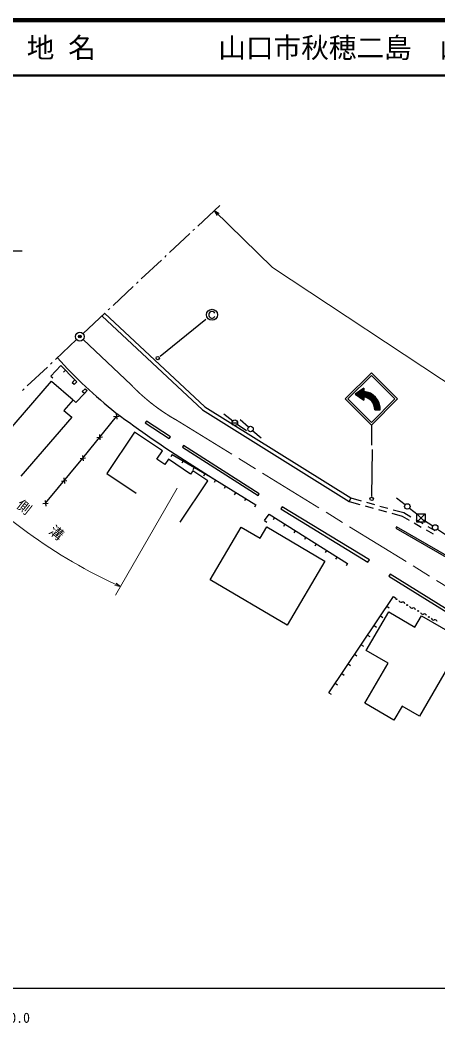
# Model space of a CAD drawing. Units: millimetres, scale not verified. Extents: x 40000 to 680000, y 20000 to 380000.
# Drawn here: x 369165 to 444772, y 198715 to 380000 of the extents above; entities that cross this region are included whole.
import ezdxf
from ezdxf.enums import TextEntityAlignment as Align

# ---------------------------------------------------------------- set-up
doc = ezdxf.new("R2010")
doc.units = ezdxf.units.MM
doc.header["$LTSCALE"] = 1000
doc.header["$PDMODE"] = 32
doc.header["$PDSIZE"] = 500
doc.linetypes.add('CHAIN', pattern=[18.5, 12, -1.5, 3.5, -1.5])
for name, color, linetype, lineweight in [('M-BGD', 7, 'Continuous', 25), ('M-BMK', 2, 'CHAIN', 13), ('M-BMK-HTXT', 7, 'Continuous', 13), ('M-BMK-ROW', 30, 'Continuous', 25), ('M-BMK-SRVR', 3, 'Continuous', 25), ('M-STR-HTXT', 7, 'Continuous', 13), ('M-STR-STRC', 7, 'Continuous', 25), ('M-TTL', 2, 'Continuous', 140), ('M-TTL-BAND', 7, 'Continuous', 25), ('M-TTL-LINE', 7, 'Continuous', 50)]:
    doc.layers.add(name, color=color, linetype=linetype, lineweight=lineweight)
doc.layers.add('M-OTRS', color=6, linetype='Continuous')
doc.layers.add('M-TTL-TXT', color=7, linetype='Continuous')
doc.styles.add('ＭＳ ゴシック', font='')
doc.styles.get('ＭＳ ゴシック').set_extended_font_data('MS Gothic')

msp = doc.modelspace()

# ---------------------------------------------------------------- linework, layer by layer
at = {"layer": 'M-BGD'}
for p, q in [((374748, 315639), (375113, 315298)), ((377379, 316689), (377025, 316336)), ((364124, 302318), (374880, 314735)), ((374880, 314735), (378764, 311370)), ((379084, 314984), (378731, 314630)), ((380808, 312477), (379267, 310886)), ((380808, 312477), (380449, 312825)), ((378764, 311370), (377103, 309452)), ((379267, 310886), (378908, 311234)), ((379267, 310886), (378908, 311234)), ((378554, 308196), (369321, 297537)), ((377103, 309452), (378554, 308196)), ((386101, 308310), (387095, 308420)), ((386544, 308862), (386653, 307868)), ((407636, 307517), (406061, 308750)), ((407530, 307208), (408530, 307208)), ((408447, 306933), (410116, 305831)), ((410497, 306420), (409009, 307757)), ((383071, 304532), (384065, 304641)), ((383514, 305084), (383623, 304090)), ((389856, 305531), (384838, 298043)), ((394911, 302144), (389856, 305531)), ((411252, 305764), (412785, 304480)), ((380484, 301305), (380593, 300311)), ((393897, 300630), (394911, 302144)), ((396710, 301473), (396456, 301042)), ((380042, 300753), (381036, 300863)), ((395359, 299650), (393897, 300630)), ((396017, 300631), (395359, 299650)), ((400033, 297940), (396017, 300631)), ((398682, 300310), (398428, 299879)), ((399782, 299887), (404590, 296807)), ((400654, 299146), (400400, 298716)), ((384838, 298043), (390177, 294466)), ((400418, 298514), (400033, 297940)), ((403124, 296701), (400418, 298514)), ((402626, 297983), (402372, 297553)), ((376660, 296678), (377656, 296772)), ((377111, 297223), (377205, 296227)), ((398107, 289214), (403124, 296701)), ((404527, 296845), (404267, 296418)), ((406357, 295733), (406097, 295306)), ((408187, 294620), (407927, 294193)), ((373279, 292596), (374275, 292689)), ((373730, 293140), (373824, 292145)), ((410017, 293508), (409757, 293080)), ((411847, 292395), (411587, 291968)), ((429017, 293624), (428732, 292977)), ((428732, 292977), (430625, 292450)), ((429017, 293624), (430903, 293099)), ((431588, 292181), (433033, 291779)), ((431866, 292830), (433311, 292428)), ((434275, 292159), (435719, 291756)), ((438835, 292385), (437248, 293603)), ((415200, 290087), (414934, 289663)), ((433996, 291510), (435441, 291107)), ((436404, 290839), (438297, 290311)), ((436683, 291488), (438569, 290962)), ((438297, 290311), (439572, 289584)), ((438569, 290962), (439878, 290215)), ((439629, 291778), (441221, 290567)), ((403575, 278799), (409183, 288355)), ((409183, 288355), (412623, 286336)), ((412623, 286336), (413813, 288365)), ((413413, 289525), (413817, 289231)), ((413813, 288365), (424310, 282204)), ((417088, 288901), (416822, 288478)), ((440440, 289088), (441743, 288344)), ((440746, 289719), (442049, 288975)), ((443841, 288537), (442156, 289615)), ((442917, 288480), (444220, 287736)), ((418977, 287716), (418711, 287293)), ((420865, 286531), (420599, 286107)), ((442612, 287848), (443914, 287104)), ((444678, 287991), (446345, 286886)), ((422753, 285345), (422487, 284922)), ((424642, 284160), (424376, 283736)), ((426530, 282974), (426264, 282551)), ((424310, 282204), (417511, 270620)), ((428418, 281789), (428153, 281365)), ((417511, 270620), (403575, 278799)), ((425022, 258400), (436721, 275778)), ((436721, 275778), (437136, 275499)), ((436721, 275778), (437136, 275499)), ((435551, 274040), (435966, 273761)), ((431812, 266045), (435867, 273028)), ((434381, 272302), (434796, 272023)), ((435867, 273028), (440606, 270276)), ((440606, 270276), (441787, 272310)), ((441787, 272310), (449374, 267904)), ((433211, 270564), (433626, 270285)), ((432041, 268827), (432456, 268547)), ((430872, 267089), (431286, 266810)), ((449374, 267904), (441405, 254181)), ((429702, 265351), (430117, 265072)), ((435745, 263761), (431812, 266045)), ((428532, 263613), (428947, 263334)), ((431529, 256499), (435745, 263761)), ((427362, 261875), (427777, 261596)), ((426192, 260138), (426607, 259858)), ((425022, 258400), (425437, 258121)), ((436789, 253445), (431529, 256499)), ((438272, 256000), (436789, 253445)), ((441405, 254181), (438272, 256000))]:
    msp.add_line(p, q, dxfattribs=at)
for points in [[(306641, 338419), (308957, 338419), (308957, 336278), (310817, 336278), (310817, 338278), (322574, 338278), (322574, 339822), (323837, 339822), (323837, 338313), (364197, 338313), (364197, 335787), (366337, 335787), (366337, 338278), (369566, 338278)], [(383982, 326524), (402166, 309557), (428732, 292977)], [(384459, 327036), (402594, 310115), (429017, 293624)], [(374748, 315639), (376526, 317542), (379084, 314984)], [(373777, 292643), (380539, 300808), (386598, 308365)], [(396710, 301473), (403612, 297402), (411847, 292395)], [(413413, 289525), (414256, 290680), (428418, 281789)]]:
    msp.add_lwpolyline(points, dxfattribs=at)
for points in [[(379084, 314984), (379467, 314633), (378974, 314094), (378590, 314445)], [(380918, 313366), (381301, 313015), (380808, 312477), (380425, 312828)], [(391826, 307163), (396172, 304362), (396381, 304686), (392034, 307487)], [(398571, 302824), (412256, 294044), (412445, 294338), (398760, 303119)], [(416364, 291631), (432110, 282007), (432358, 282413), (416612, 292037)], [(437131, 288136), (462890, 273320), (463034, 273570), (437275, 288386)], [(435869, 279481), (449382, 271079), (449616, 271455), (436103, 279857)]]:
    msp.add_lwpolyline(points, close=True, dxfattribs=at)
for centre, radius in [((408030, 307208), 500), ((410868, 306085), 500), ((439231, 292081), 500), ((444262, 288267), 500), ((437253, 275326), 75), ((439213, 274250), 75), ((441172, 273174), 75), ((443131, 272097), 75)]:
    msp.add_circle(centre, radius, dxfattribs=at)
for centre, radius, start, end in [((436602, 372868), 81156, 221.61311, 231.87858), ((511058, 475863), 208206, 233.25655, 237.6934), ((438116, 275216), 444, 197.15892, 285.28517), ((438350, 274360), 444, 17.15892, 105.28517), ((440075, 274140), 444, 197.15892, 285.28517), ((440309, 273283), 444, 17.15892, 105.28517), ((442035, 273064), 444, 197.15892, 285.28517), ((442269, 272207), 444, 17.15892, 105.28517), ((443994, 271988), 444, 197.15892, 285.28517), ((444228, 271131), 444, 17.15892, 105.28517)]:
    msp.add_arc(centre, radius, start, end, dxfattribs=at)
at = {"layer": 'M-BMK'}
for p, q in [((389261, 314057), (380569, 322230)), ((397263, 307791), (459111, 269740))]:
    msp.add_line(p, q, dxfattribs=at)
msp.add_arc((415321, 339092), 36136, 223.85013, 240.01815, dxfattribs=at)
at = {"layer": 'M-BMK-HTXT'}
for p, q in [((401316, 342772), (405281, 346490)), ((396209, 337985), (399857, 341405)), ((400440, 341952), (400732, 342225)), ((395333, 337164), (395625, 337438)), ((391102, 333198), (394750, 336617)), ((385995, 328411), (389642, 331830)), ((390226, 332377), (390518, 332651)), ((380570, 323326), (384535, 327043)), ((385119, 327590), (385411, 327864)), ((375575, 318644), (379402, 322231)), ((370468, 313856), (374116, 317276)), ((374700, 317823), (374991, 318097)), ((369593, 313036), (369884, 313309))]:
    msp.add_line(p, q, dxfattribs=at)
at = {"layer": 'M-BMK-ROW'}
for p, q in [((440976, 289257), (440976, 290757)), ((440976, 290757), (442476, 290757)), ((440976, 290757), (442476, 289257)), ((442476, 290757), (440976, 289257)), ((442476, 290757), (442476, 289257)), ((442476, 289257), (440976, 289257))]:
    msp.add_line(p, q, dxfattribs=at)
at = {"layer": 'M-BMK-SRVR'}
msp.add_circle((379986, 322778), 800, dxfattribs=at)
at = {"layer": 'M-OTRS'}
msp.add_point((379986, 322778), dxfattribs=at)
at = {"layer": 'M-STR-HTXT'}
for p, q in [((404280, 345551), (414868, 335242)), ((404280, 345551), (404822, 344674)), ((404280, 345551), (405171, 345032)), ((464425, 302519), (414868, 335242)), ((397590, 295384), (386449, 276039)), ((387338, 277583), (386324, 277767)), ((387338, 277583), (386530, 278223))]:
    msp.add_line(p, q, dxfattribs=at)
msp.add_arc((426549, 364350), 95215, 222.23771, 245.68171, dxfattribs=at)
at = {"layer": 'M-STR-STRC'}
for p, q in [((403396, 327022), (403346, 326822)), ((403346, 326822), (403346, 326622)), ((403346, 326622), (403396, 326422)), ((403496, 327172), (403396, 327022)), ((403396, 326422), (403496, 326272)), ((403646, 327272), (403496, 327172)), ((403796, 327322), (403646, 327272)), ((403996, 327322), (403796, 327322)), ((404146, 327272), (403996, 327322)), ((404296, 327172), (404146, 327272)), ((404396, 327022), (404296, 327172)), ((404296, 326272), (404396, 326422)), ((402803, 325869), (394520, 319201)), ((403496, 326272), (403646, 326172)), ((403646, 326172), (403796, 326122)), ((403796, 326122), (403996, 326122)), ((403996, 326122), (404146, 326172)), ((404146, 326172), (404296, 326272)), ((428002, 311521), (432739, 316259)), ((428497, 311521), (432739, 315764)), ((432739, 316259), (437477, 311521)), ((432739, 315764), (436982, 311521)), ((431368, 313459), (429804, 312373)), ((429804, 312373), (431368, 311287)), ((429854, 312338), (430082, 312566)), ((430203, 312095), (429876, 312423)), ((429937, 312280), (430545, 312887)), ((430666, 311774), (429959, 312480)), ((430021, 312222), (431008, 313209)), ((431129, 311452), (430043, 312538)), ((430104, 312164), (431368, 313427)), ((431368, 311355), (430126, 312596)), ((430188, 312106), (431368, 313286)), ((431368, 311496), (430210, 312654)), ((430271, 312048), (431368, 313144)), ((431368, 311638), (430293, 312712)), ((430355, 311990), (431368, 313003)), ((431368, 311779), (430377, 312770)), ((430438, 311932), (431380, 312874)), ((431427, 311861), (430460, 312828)), ((430522, 311874), (431508, 312860)), ((431603, 311827), (430543, 312886)), ((430605, 311816), (431630, 312841)), ((431802, 311769), (430627, 312944)), ((430689, 311758), (431749, 312819)), ((432039, 311674), (430710, 313002)), ((430772, 311700), (431864, 312792)), ((432379, 311475), (430794, 313060)), ((430856, 311642), (431976, 312762)), ((434325, 309671), (430877, 313118)), ((430939, 311584), (432084, 312729)), ((434320, 309817), (430961, 313176)), ((431022, 311526), (432189, 312693)), ((431368, 312911), (431044, 313234)), ((431368, 313052), (431128, 313292)), ((431368, 313194), (431211, 313350)), ((431368, 313335), (431295, 313408)), ((431368, 313459), (431368, 312875)), ((431368, 311870), (431368, 311287)), ((434309, 309970), (431407, 312872)), ((431488, 311851), (432292, 312654)), ((434288, 310131), (431568, 312851)), ((431605, 311826), (432391, 312612)), ((431717, 311796), (432488, 312567)), ((434257, 310304), (431741, 312820)), ((431824, 311762), (432582, 312520)), ((434213, 310489), (431926, 312776)), ((431926, 311723), (432674, 312471)), ((432025, 311680), (432763, 312418)), ((432120, 311634), (432850, 312364)), ((434151, 310693), (432130, 312714)), ((432211, 311583), (432934, 312307)), ((432298, 311530), (433017, 312248)), ((434063, 310923), (432360, 312626)), ((432383, 311472), (433097, 312186)), ((432464, 311412), (433174, 312123)), ((432542, 311348), (433250, 312057)), ((432616, 311281), (433323, 311989)), ((433929, 311198), (432634, 312492)), ((432688, 311211), (433395, 311919)), ((432756, 311138), (433464, 311846)), ((433674, 311595), (433032, 312236)), ((428002, 311521), (432739, 306784)), ((428497, 311521), (432739, 307279)), ((431106, 311468), (431368, 311730)), ((431189, 311410), (431368, 311588)), ((431273, 311352), (431368, 311447)), ((431356, 311294), (431368, 311306)), ((432739, 307279), (436982, 311521)), ((432739, 306784), (437477, 311521)), ((432821, 311062), (433530, 311772)), ((432883, 310982), (433595, 311695)), ((434290, 309564), (432912, 310941)), ((432941, 310900), (433658, 311616)), ((432997, 310813), (433718, 311534)), ((433048, 310724), (433776, 311451)), ((433097, 310631), (433831, 311365)), ((434148, 309564), (433111, 310602)), ((433141, 310534), (433884, 311277)), ((433182, 310433), (433935, 311186)), ((434007, 309564), (433206, 310365)), ((433218, 310328), (433984, 311093)), ((433250, 310219), (434029, 310998)), ((433865, 309564), (433264, 310166)), ((433277, 310104), (434073, 310899)), ((433299, 309984), (434113, 310798)), ((433315, 309859), (434151, 310695)), ((433323, 309726), (434185, 310588)), ((433324, 309585), (434216, 310477)), ((433445, 309564), (434244, 310364)), ((433586, 309564), (434269, 310247)), ((433727, 309564), (434289, 310126)), ((433869, 309564), (434305, 310001)), ((433724, 309564), (433298, 309990)), ((433583, 309564), (433317, 309830)), ((433323, 309564), (434324, 309564)), ((433441, 309564), (433325, 309681)), ((434010, 309564), (434317, 309871)), ((434152, 309564), (434324, 309736)), ((434293, 309564), (434324, 309596)), ((432739, 306784), (432739, 303148)), ((432810, 293874), (432915, 302402))]:
    msp.add_line(p, q, dxfattribs=at)
for centre, radius in [((403896, 326722), 1000), ((394089, 318907), 305), ((432780, 293433), 305)]:
    msp.add_circle(centre, radius, dxfattribs=at)
for radius, start, end in [(3242, 358.56476, 84.95584), (2242, 357.9245, 82.69614)]:
    msp.add_arc((431082, 309645), radius, start, end, dxfattribs=at)
at = {"layer": 'M-TTL'}
msp.add_line((680000, 380000), (40000, 380000), dxfattribs=at)
at = {"layer": 'M-TTL-BAND'}
msp.add_line((40000, 205000), (579000, 205000), dxfattribs=at)
at = {"layer": 'M-TTL-LINE'}
msp.add_line((40000, 370000), (680000, 370000), dxfattribs=at)

# ---------------------------------------------------------------- texts
at = {"layer": 'M-STR-HTXT', "style": 'ＭＳ ゴシック'}
msp.add_text('側\u3000\u3000溝', height=1833, rotation=321.545, dxfattribs=at).set_placement((371930, 288507), align=Align.BOTTOM_CENTER)
at = {"layer": 'M-TTL-BAND', "style": 'ＭＳ ゴシック'}
msp.add_text('300.0', height=1833, dxfattribs=at).set_placement((367844, 198195), align=Align.BOTTOM_CENTER)
at = {"layer": 'M-TTL-TXT', "style": 'ＭＳ ゴシック'}
for s, p in [('地 名', (370380, 375000)), ('山口市秋穂二島\u3000山口市秋穂西', (405024, 375000))]:
    msp.add_text(s, height=3666, dxfattribs=at).set_placement(p, align=Align.MIDDLE_LEFT)

doc.saveas('drawing.dxf')
